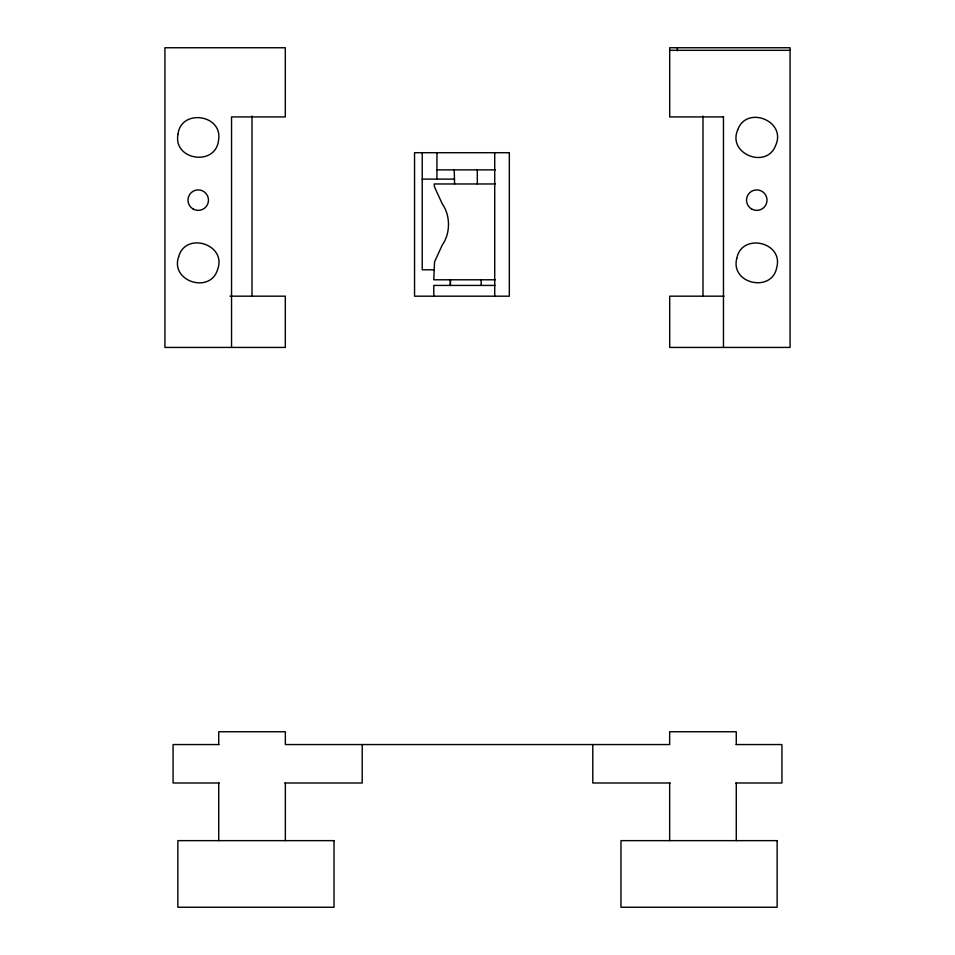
<?xml version="1.0" encoding="UTF-8"?>
<svg xmlns="http://www.w3.org/2000/svg" width="955" height="955" viewBox="0 0 955 955"><rect width="100%" height="100%" fill="white"/><g stroke="black" fill="none" stroke-linecap="round" stroke-linejoin="round"><path stroke-width="1.43" d="M669.694 50.317L790.072 50.317M723.46 116.928L669.694 116.928L669.694 47.75L790.072 47.75L790.072 347.429L669.694 347.429L669.694 296.181L724.057 296.181M436.936 169.871L495.239 169.871M422.217 179.11L454.246 179.11M495.239 183.969L434.119 183.969L434.561 187.061L442.332 204.024A30.106 23.207 -90 0 1 442.332 244.874L434.561 261.837L433.773 279.791L495.239 279.791M433.773 269.788L422.217 269.788L422.217 152.705M495.239 285.426L433.773 285.426L433.773 296.193M230.06 296.181L285.306 296.181L285.306 347.429L164.929 347.429L164.929 47.75L285.306 47.75L285.306 116.928L231.54 116.928L231.54 347.429M218.862 744.554L173.07 744.554L173.07 782.993L219.244 782.993M736.138 744.554L781.93 744.554L781.93 782.993L735.756 782.993M284.769 782.993L362.208 782.993L362.208 744.554M670.231 782.993L592.792 782.993L592.792 744.554M454.58 183.969L454.246 169.871M736.269 744.554L736.269 731.745L669.658 731.745L669.658 744.554L285.342 744.554L285.342 731.745L218.731 731.745L218.731 744.554M736.269 782.993L736.269 840.639M723.46 116.653L723.46 347.429M702.987 116.033L702.987 296.193M677.382 47.75L677.382 50.722M669.658 782.993L669.658 840.639M494.714 152.705L494.714 296.193M481.153 279.791L481.153 285.426M477.309 169.871L477.309 183.969M436.936 152.705L436.936 179.11M285.342 782.993L285.342 840.639M252.013 116.033L252.013 296.193M218.731 782.993L218.731 840.639M177.964 134.392C173.07 160.285 215.591 166.648 218.504 140.457C223.386 114.564 180.877 108.202 177.964 134.392M736.783 258.423C730.086 283.91 772.046 293.245 776.797 267.328C783.494 241.854 741.534 232.507 736.783 258.423M178.657 256.728C169.811 281.546 210.816 294.438 217.764 269.024C226.61 244.205 185.604 231.313 178.657 256.728M737.702 129.916C727.125 154.053 767.128 169.799 775.842 144.933C786.419 120.796 746.416 105.05 737.702 129.916M509.337 152.705L414.542 152.705L414.542 296.193L509.337 296.193L509.337 152.705M334.023 840.639L177.857 840.639L177.857 907.25L334.023 907.25L334.023 840.639M777.143 840.639L620.977 840.639L620.977 907.25L777.143 907.25L777.143 840.639M450.402 285.426L450.402 279.791L450.342 285.426M751.645 209.014A10.254 10.254 0 0 0 767.02 200.132A10.254 10.254 0 0 0 751.645 191.263A10.254 10.254 0 0 0 751.645 209.014M193.101 209.014A10.254 10.254 0 0 0 208.476 200.132A10.254 10.254 0 0 0 193.101 191.263A10.254 10.254 0 0 0 193.101 209.014"/></g></svg>
